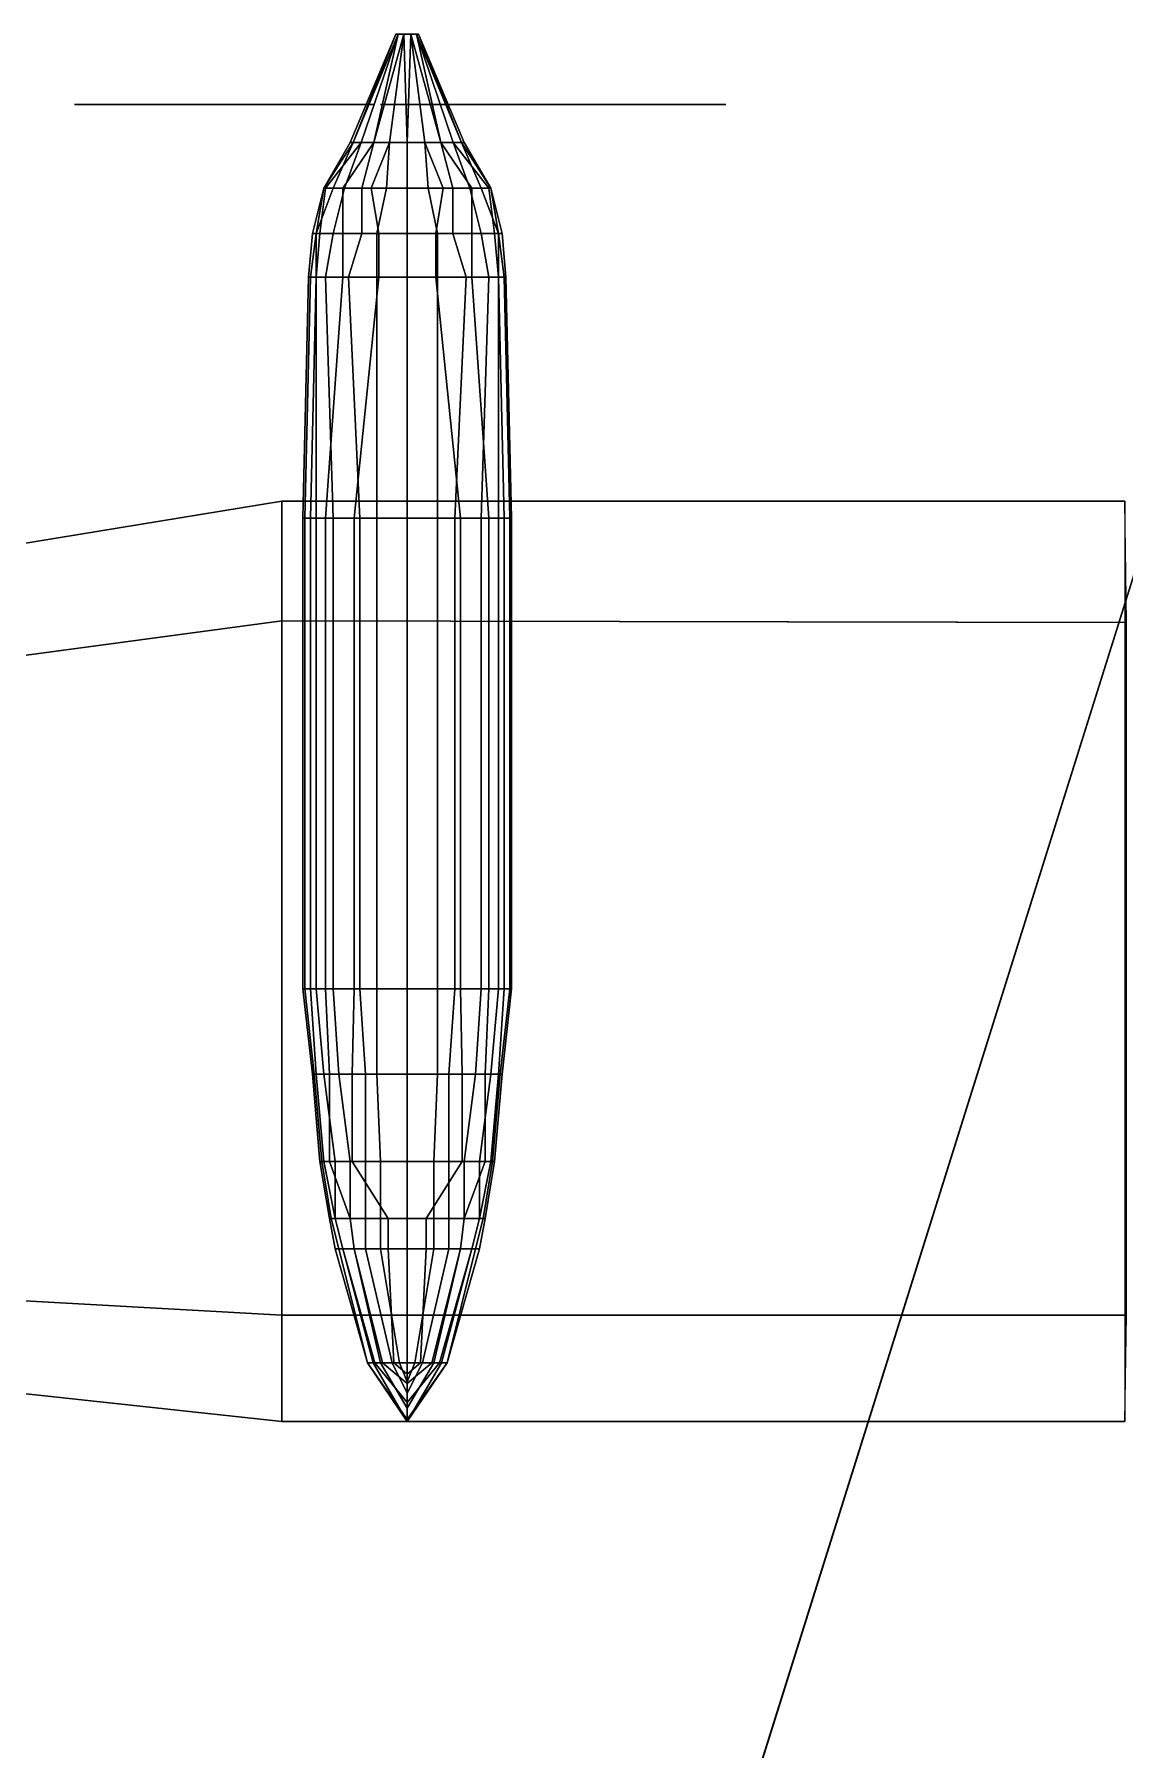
# Model space of a CAD drawing. Header units: millimetres. Extents: x -15.9 to 15.9, y -11.1 to 16.1.
# Drawn here: x -6.59 to -0.85, y -2.06 to 6.98 of the extents above; entities that cross this region are included whole.
import ezdxf

# ---------------------------------------------------------------- set-up
doc = ezdxf.new("R2010")
doc.units = ezdxf.units.MM
doc.layers.add('prop', color=1, linetype='Continuous')
doc.layers.add('wing2', color=5, linetype='Continuous')

msp = doc.modelspace()

# ---------------------------------------------------------------- linework, layer by layer
for points in [[(0, 6.69, 2.48), (-4.48, -7.59, 2.48), (-4.48, -7.6, 2.5), (0, 6.69, 2.5)], [(0, 6.69, 2.5), (-4.48, -7.6, 2.5), (-4.48, -7.59, 2.48), (0, 6.69, 2.48)]]:
    msp.add_3dface(points)
at = {"layer": 'prop'}
for points in [[(-4.9153, 6.41, -0.0927), (-4.93, 6.41), (-4.69, 6.98)], [(-4.93, 6.41), (-4.9153, 6.41, 0.0927), (-4.6785, 6.98, 0.0353), (-4.69, 6.98)], [(-4.8727, 6.41, -0.1763), (-4.9153, 6.41, -0.0927), (-4.69, 6.98), (-4.6785, 6.98, -0.0353)], [(-4.9153, 6.41, 0.0927), (-4.8727, 6.41, 0.1763), (-4.6785, 6.98, 0.0353)], [(-4.8063, 6.41, -0.2427), (-4.8727, 6.41, -0.1763), (-4.6785, 6.98, -0.0353)], [(-4.8727, 6.41, 0.1763), (-4.8063, 6.41, 0.2427), (-4.6485, 6.98, 0.0571), (-4.6785, 6.98, 0.0353)], [(-4.7227, 6.41, -0.2853), (-4.8063, 6.41, -0.2427), (-4.6785, 6.98, -0.0353), (-4.6485, 6.98, -0.0571)], [(-4.8063, 6.41, 0.2427), (-4.7227, 6.41, 0.2853), (-4.6485, 6.98, 0.0571)], [(-4.63, 6.41, -0.3), (-4.7227, 6.41, -0.2853), (-4.6485, 6.98, -0.0571)], [(-4.7227, 6.41, 0.2853), (-4.63, 6.41, 0.3), (-4.6115, 6.98, 0.0571), (-4.6485, 6.98, 0.0571)], [(-4.69, 6.98), (-4.6115, 6.98, 0.0571), (-4.5815, 6.98, 0.0353), (-4.6785, 6.98, -0.0353)], [(-4.6785, 6.98, 0.0353), (-4.6485, 6.98, 0.0571), (-4.6115, 6.98, 0.0571), (-4.69, 6.98)], [(-4.6785, 6.98, -0.0353), (-4.5815, 6.98, 0.0353), (-4.57, 6.98), (-4.6485, 6.98, -0.0571)], [(-4.5373, 6.41, -0.2853), (-4.63, 6.41, -0.3), (-4.6485, 6.98, -0.0571), (-4.6115, 6.98, -0.0571)], [(-4.6485, 6.98, -0.0571), (-4.57, 6.98), (-4.5815, 6.98, -0.0353), (-4.6132, 6.98, -0.0571)], [(-4.63, 6.41, 0.3), (-4.5373, 6.41, 0.2853), (-4.6115, 6.98, 0.0571)], [(-4.4537, 6.41, -0.2427), (-4.5373, 6.41, -0.2853), (-4.6115, 6.98, -0.0571)], [(-4.3873, 6.41, -0.1763), (-4.4537, 6.41, -0.2427), (-4.6115, 6.98, -0.0571), (-4.5815, 6.98, -0.0353)], [(-4.5373, 6.41, 0.2853), (-4.4537, 6.41, 0.2427), (-4.5815, 6.98, 0.0353), (-4.6115, 6.98, 0.0571)], [(-4.3447, 6.41, -0.0927), (-4.3873, 6.41, -0.1763), (-4.5815, 6.98, -0.0353)], [(-4.33, 6.41), (-4.3447, 6.41, -0.0927), (-4.5815, 6.98, -0.0353), (-4.57, 6.98)], [(-4.3873, 6.41, 0.1763), (-4.3447, 6.41, 0.0927), (-4.57, 6.98), (-4.5815, 6.98, 0.0353)], [(-4.4537, 6.41, 0.2427), (-4.3873, 6.41, 0.1763), (-4.5815, 6.98, 0.0353)], [(-4.3447, 6.41, 0.0927), (-4.33, 6.41), (-4.57, 6.98)], [(-6.0959, 6.61, -0.9083), (-6.2009, 6.61, -0.7264), (-6.3837, 6.61, -0.8897), (-6.3287, 6.61, -0.985)], [(-6.3287, 6.61, -0.985), (-6.3837, 6.61, -0.8897), (-6.2009, 6.61, -0.7264), (-6.0959, 6.61, -0.9083)], [(-5.8631, 6.61, -0.8316), (-6.0081, 6.61, -0.5805), (-6.2009, 6.61, -0.7264), (-6.0959, 6.61, -0.9083)], [(-6.0959, 6.61, -0.9083), (-6.2009, 6.61, -0.7264), (-6.0081, 6.61, -0.5805), (-5.8631, 6.61, -0.8316)], [(-5.4497, 6.61, -0.6276), (-5.6147, 6.61, -0.3418), (-6.0081, 6.61, -0.5805), (-5.8631, 6.61, -0.8316)], [(-5.8631, 6.61, -0.8316), (-6.0081, 6.61, -0.5805), (-5.6147, 6.61, -0.3418), (-5.4497, 6.61, -0.6276)], [(-5.0044, 6.61, -0.3589), (-5.1544, 6.61, -0.0991), (-5.6147, 6.61, -0.3418), (-5.4497, 6.61, -0.6276)], [(-5.4497, 6.61, -0.6276), (-5.6147, 6.61, -0.3418), (-5.1544, 6.61, -0.0991), (-5.0044, 6.61, -0.3589)], [(-4.8931, 6.61, -0.2716), (-5.0181, 6.61, -0.0551), (-5.1544, 6.61, -0.0991), (-5.0044, 6.61, -0.3589)], [(-5.0044, 6.61, -0.3589), (-5.1544, 6.61, -0.0991), (-5.0181, 6.61, -0.0551), (-4.8931, 6.61, -0.2716)], [(-4.8931, 6.61, -0.2716), (-5.0181, 6.61, -0.0551), (-4.8669, 6.61, -0.0371), (-4.8019, 6.61, -0.1496)], [(-4.8019, 6.61, -0.1496), (-4.8669, 6.61, -0.0371), (-5.0181, 6.61, -0.0551), (-4.8931, 6.61, -0.2716)], [(-4.77, 6.61, 1), (-4.44, 6.61, 1), (-4.46, 6.61, 0.48), (-4.76, 6.61, 0.48)], [(-4.76, 6.61, 0.48), (-4.46, 6.61, 0.48), (-4.44, 6.61, 1), (-4.77, 6.61, 1)], [(-4.74, 6.61, 1.46), (-4.45, 6.61, 1.46), (-4.44, 6.61, 1), (-4.77, 6.61, 1)], [(-4.77, 6.61, 1), (-4.44, 6.61, 1), (-4.45, 6.61, 1.46), (-4.74, 6.61, 1.46)], [(-4.76, 6.61, 0.48), (-4.46, 6.61, 0.48), (-4.49, 6.61, 0.34), (-4.74, 6.61, 0.34)], [(-4.74, 6.61, 0.34), (-4.49, 6.61, 0.34), (-4.46, 6.61, 0.48), (-4.76, 6.61, 0.48)], [(-4.68, 6.61, 0.2), (-4.55, 6.61, 0.2), (-4.49, 6.61, 0.34), (-4.74, 6.61, 0.34)], [(-4.74, 6.61, 0.34), (-4.49, 6.61, 0.34), (-4.55, 6.61, 0.2), (-4.68, 6.61, 0.2)], [(-4.69, 6.61, 1.7), (-4.48, 6.61, 1.7), (-4.45, 6.61, 1.46), (-4.74, 6.61, 1.46)], [(-4.74, 6.61, 1.46), (-4.45, 6.61, 1.46), (-4.48, 6.61, 1.7), (-4.69, 6.61, 1.7)], [(-4.64, 6.61, 1.94), (-4.53, 6.61, 1.94), (-4.48, 6.61, 1.7), (-4.69, 6.61, 1.7)], [(-4.69, 6.61, 1.7), (-4.48, 6.61, 1.7), (-4.53, 6.61, 1.94), (-4.64, 6.61, 1.94)], [(-4.2869, 6.61, -0.0984), (-4.4119, 6.61, -0.3149), (-4.5031, 6.61, -0.1929), (-4.4381, 6.61, -0.0804)], [(-4.4381, 6.61, -0.0804), (-4.5031, 6.61, -0.1929), (-4.4119, 6.61, -0.3149), (-4.2869, 6.61, -0.0984)], [(-4.2869, 6.61, -0.0984), (-4.4119, 6.61, -0.3149), (-4.3056, 6.61, -0.4109), (-4.1556, 6.61, -0.1511)], [(-4.1556, 6.61, -0.1511), (-4.3056, 6.61, -0.4109), (-4.4119, 6.61, -0.3149), (-4.2869, 6.61, -0.0984)], [(-4.1556, 6.61, -0.1511), (-4.3056, 6.61, -0.4109), (-3.8653, 6.61, -0.6882), (-3.7003, 6.61, -0.4024)], [(-3.7003, 6.61, -0.4024), (-3.8653, 6.61, -0.6882), (-4.3056, 6.61, -0.4109), (-4.1556, 6.61, -0.1511)], [(-3.7003, 6.61, -0.4024), (-3.8653, 6.61, -0.6882), (-3.4619, 6.61, -0.9095), (-3.3169, 6.61, -0.6584)], [(-3.3169, 6.61, -0.6584), (-3.4619, 6.61, -0.9095), (-3.8653, 6.61, -0.6882), (-3.7003, 6.61, -0.4024)], [(-3.3169, 6.61, -0.6584), (-3.4619, 6.61, -0.9095), (-3.2391, 6.61, -1.0036), (-3.1341, 6.61, -0.8217)], [(-3.1341, 6.61, -0.8217), (-3.2391, 6.61, -1.0036), (-3.4619, 6.61, -0.9095), (-3.3169, 6.61, -0.6584)], [(-3.1341, 6.61, -0.8217), (-3.2391, 6.61, -1.0036), (-3.0063, 6.61, -1.0803), (-2.9513, 6.61, -0.985)], [(-2.9513, 6.61, -0.985), (-3.0063, 6.61, -1.0803), (-3.2391, 6.61, -1.0036), (-3.1341, 6.61, -0.8217)]]:
    msp.add_3dface(points, dxfattribs=at)
at = {"layer": 'wing2'}
for points in [[(-4.8727, 6.41, -0.1763), (-4.9153, 6.41, -0.0927), (-5.07, 6.17, -0.09), (-5.06, 6.17, -0.13)], [(-4.9153, 6.41, -0.0927), (-4.93, 6.41), (-5.07, 6.17, 0.06), (-5.07, 6.17, -0.09)], [(-4.93, 6.41), (-4.9153, 6.41, 0.0927), (-5.02, 6.17, 0.19), (-5.07, 6.17, 0.06)], [(-4.8063, 6.41, -0.2427), (-4.8727, 6.41, -0.1763), (-5.06, 6.17, -0.13), (-4.97, 6.17, -0.27)], [(-4.9153, 6.41, 0.0927), (-4.8727, 6.41, 0.1763), (-4.96, 6.17, 0.28), (-5.02, 6.17, 0.19)], [(-4.7227, 6.41, -0.2853), (-4.8063, 6.41, -0.2427), (-4.97, 6.17, -0.27), (-4.82, 6.17, -0.37)], [(-4.8727, 6.41, 0.1763), (-4.8063, 6.41, 0.2427), (-4.87, 6.17, 0.34), (-4.96, 6.17, 0.28)], [(-4.8063, 6.41, 0.2427), (-4.7227, 6.41, 0.2853), (-4.74, 6.17, 0.38), (-4.87, 6.17, 0.34)], [(-4.63, 6.41, -0.3), (-4.7227, 6.41, -0.2853), (-4.82, 6.17, -0.37), (-4.63, 6.17, -0.39)], [(-4.7227, 6.41, 0.2853), (-4.63, 6.41, 0.3), (-4.63, 6.17, 0.39), (-4.74, 6.17, 0.38)], [(-4.5373, 6.41, -0.2853), (-4.63, 6.41, -0.3), (-4.63, 6.17, -0.39), (-4.44, 6.17, -0.37)], [(-4.63, 6.41, 0.3), (-4.5373, 6.41, 0.2853), (-4.52, 6.17, 0.38), (-4.63, 6.17, 0.39)], [(-4.4537, 6.41, -0.2427), (-4.5373, 6.41, -0.2853), (-4.44, 6.17, -0.37), (-4.29, 6.17, -0.27)], [(-4.5373, 6.41, 0.2853), (-4.4537, 6.41, 0.2427), (-4.39, 6.17, 0.34), (-4.52, 6.17, 0.38)], [(-4.3873, 6.41, -0.1763), (-4.4537, 6.41, -0.2427), (-4.29, 6.17, -0.27), (-4.2, 6.17, -0.13)], [(-4.4537, 6.41, 0.2427), (-4.3873, 6.41, 0.1763), (-4.3, 6.17, 0.28), (-4.39, 6.17, 0.34)], [(-4.3873, 6.41, 0.1763), (-4.3447, 6.41, 0.0927), (-4.24, 6.17, 0.19), (-4.3, 6.17, 0.28)], [(-4.3447, 6.41, -0.0927), (-4.3873, 6.41, -0.1763), (-4.2, 6.17, -0.13), (-4.19, 6.17, -0.09)], [(-4.33, 6.41), (-4.3447, 6.41, -0.0927), (-4.19, 6.17, -0.09), (-4.19, 6.17, 0.06)], [(-4.3447, 6.41, 0.0927), (-4.33, 6.41), (-4.19, 6.17, 0.06), (-4.24, 6.17, 0.19)], [(-5.06, 6.17, -0.13), (-5.07, 6.17, -0.09), (-5.13, 5.93, -0.56), (-5.09, 5.93, -0.69)], [(-5.07, 6.17, -0.09), (-5.07, 6.17, 0.06), (-5.11, 5.93, 0.06), (-5.13, 5.93, -0.56)], [(-5.07, 6.17, 0.06), (-5.02, 6.17, 0.19), (-5.11, 5.93, 0.1), (-5.11, 5.93, 0.06)], [(-5.02, 6.17, 0.19), (-4.96, 6.17, 0.28), (-5.02, 5.93, 0.28), (-5.11, 5.93, 0.1)], [(-4.97, 6.17, -0.27), (-5.06, 6.17, -0.13), (-5.09, 5.93, -0.69), (-4.97, 5.93, -0.81)], [(-4.96, 6.17, 0.28), (-4.87, 6.17, 0.34), (-4.87, 5.93, 0.39), (-5.02, 5.93, 0.28)], [(-4.97, 5.93, -0.81), (-4.78, 5.93, -0.88), (-4.82, 6.17, -0.37), (-4.97, 6.17, -0.27)], [(-4.87, 6.17, 0.34), (-4.74, 6.17, 0.38), (-4.79, 5.93, 0.43), (-4.87, 5.93, 0.39)], [(-4.78, 5.93, -0.88), (-4.63, 5.93, -0.95), (-4.63, 6.17, -0.39), (-4.82, 6.17, -0.37)], [(-4.74, 6.17, 0.38), (-4.63, 6.17, 0.39), (-4.63, 5.93, 0.43), (-4.79, 5.93, 0.43)], [(-4.44, 6.17, -0.37), (-4.63, 6.17, -0.39), (-4.63, 5.93, -0.95), (-4.48, 5.93, -0.88)], [(-4.47, 5.93, 0.43), (-4.63, 5.93, 0.43), (-4.63, 6.17, 0.39), (-4.52, 6.17, 0.38)], [(-4.39, 5.93, 0.39), (-4.47, 5.93, 0.43), (-4.52, 6.17, 0.38), (-4.39, 6.17, 0.34)], [(-4.29, 6.17, -0.27), (-4.44, 6.17, -0.37), (-4.48, 5.93, -0.88), (-4.29, 5.93, -0.81)], [(-4.24, 5.93, 0.28), (-4.39, 5.93, 0.39), (-4.39, 6.17, 0.34), (-4.3, 6.17, 0.28)], [(-4.15, 5.93, 0.1), (-4.24, 5.93, 0.28), (-4.3, 6.17, 0.28), (-4.24, 6.17, 0.19)], [(-4.29, 5.93, -0.81), (-4.17, 5.93, -0.69), (-4.2, 6.17, -0.13), (-4.29, 6.17, -0.27)], [(-4.15, 5.93, 0.06), (-4.15, 5.93, 0.1), (-4.24, 6.17, 0.19), (-4.19, 6.17, 0.06)], [(-4.17, 5.93, -0.69), (-4.13, 5.93, -0.56), (-4.19, 6.17, -0.09), (-4.2, 6.17, -0.13)], [(-4.13, 5.93, -0.56), (-4.15, 5.93, 0.06), (-4.19, 6.17, 0.06), (-4.19, 6.17, -0.09)], [(-5.13, 5.93, -0.56), (-5.11, 5.93, 0.06), (-5.14, 5.7, 0.04), (-5.15, 5.7, -0.58)], [(-5.09, 5.93, -0.69), (-5.13, 5.93, -0.56), (-5.15, 5.7, -0.58), (-5.11, 5.7, -0.71)], [(-5.11, 5.93, 0.06), (-5.11, 5.93, 0.1), (-5.11, 5.7, 0.12), (-5.14, 5.7, 0.04)], [(-4.97, 5.93, -0.81), (-5.09, 5.93, -0.69), (-5.11, 5.7, -0.71), (-4.97, 5.7, -0.9)], [(-5.11, 5.93, 0.1), (-5.02, 5.93, 0.28), (-5.06, 5.7, 0.26), (-5.11, 5.7, 0.12)], [(-5.02, 5.93, 0.28), (-4.87, 5.93, 0.39), (-4.94, 5.7, 0.37), (-5.06, 5.7, 0.26)], [(-4.97, 5.7, -0.9), (-4.78, 5.7, -0.96), (-4.78, 5.93, -0.88), (-4.97, 5.93, -0.81)], [(-4.87, 5.93, 0.39), (-4.79, 5.93, 0.43), (-4.79, 5.7, 0.45), (-4.94, 5.7, 0.37)], [(-4.79, 5.93, 0.43), (-4.63, 5.93, 0.43), (-4.63, 5.7, 0.47), (-4.79, 5.7, 0.45)], [(-4.78, 5.7, -0.96), (-4.63, 5.7, -1.03), (-4.63, 5.93, -0.95), (-4.78, 5.93, -0.88)], [(-4.48, 5.93, -0.88), (-4.63, 5.93, -0.95), (-4.63, 5.7, -1.03), (-4.48, 5.7, -0.96)], [(-4.47, 5.7, 0.45), (-4.63, 5.7, 0.47), (-4.63, 5.93, 0.43), (-4.47, 5.93, 0.43)], [(-4.29, 5.93, -0.81), (-4.48, 5.93, -0.88), (-4.48, 5.7, -0.96), (-4.29, 5.7, -0.9)], [(-4.32, 5.7, 0.37), (-4.47, 5.7, 0.45), (-4.47, 5.93, 0.43), (-4.39, 5.93, 0.39)], [(-4.2, 5.7, 0.26), (-4.32, 5.7, 0.37), (-4.39, 5.93, 0.39), (-4.24, 5.93, 0.28)], [(-4.29, 5.7, -0.9), (-4.15, 5.7, -0.71), (-4.17, 5.93, -0.69), (-4.29, 5.93, -0.81)], [(-4.15, 5.7, 0.12), (-4.2, 5.7, 0.26), (-4.24, 5.93, 0.28), (-4.15, 5.93, 0.1)], [(-4.15, 5.7, -0.71), (-4.11, 5.7, -0.58), (-4.13, 5.93, -0.56), (-4.17, 5.93, -0.69)], [(-4.11, 5.7, -0.58), (-4.12, 5.7, 0.04), (-4.15, 5.93, 0.06), (-4.13, 5.93, -0.56)], [(-4.12, 5.7, 0.04), (-4.15, 5.7, 0.12), (-4.15, 5.93, 0.1), (-4.15, 5.93, 0.06)], [(-5.15, 5.7, -0.58), (-5.14, 5.7, 0.04), (-5.17, 4.43, 0.04), (-5.18, 4.43, -0.82)], [(-5.11, 5.7, -0.71), (-5.15, 5.7, -0.58), (-5.18, 4.43, -0.82), (-5.14, 4.43, -0.93)], [(-5.14, 5.7, 0.04), (-5.11, 5.7, 0.12), (-5.11, 4.43, 0.23), (-5.17, 4.43, 0.04)], [(-4.97, 5.7, -0.9), (-5.11, 5.7, -0.71), (-5.14, 4.43, -0.93), (-5.06, 4.43, -1.01)], [(-5.11, 5.7, 0.12), (-5.06, 5.7, 0.26), (-5.02, 4.43, 0.34), (-5.11, 4.43, 0.23)], [(-5.06, 4.43, -1.01), (-4.91, 4.43, -1.07), (-4.78, 5.7, -0.96), (-4.97, 5.7, -0.9)], [(-5.06, 5.7, 0.26), (-4.94, 5.7, 0.37), (-4.88, 4.43, 0.46), (-5.02, 4.43, 0.34)], [(-4.94, 5.7, 0.37), (-4.79, 5.7, 0.45), (-4.79, 4.43, 0.48), (-4.88, 4.43, 0.46)], [(-4.91, 4.43, -1.07), (-4.63, 4.43, -1.08), (-4.63, 5.7, -1.03), (-4.78, 5.7, -0.96)], [(-4.79, 5.7, 0.45), (-4.63, 5.7, 0.47), (-4.63, 4.43, 0.5), (-4.79, 4.43, 0.48)], [(-4.48, 5.7, -0.96), (-4.63, 5.7, -1.03), (-4.63, 4.43, -1.08), (-4.35, 4.43, -1.07)], [(-4.47, 4.43, 0.48), (-4.63, 4.43, 0.5), (-4.63, 5.7, 0.47), (-4.47, 5.7, 0.45)], [(-4.29, 5.7, -0.9), (-4.48, 5.7, -0.96), (-4.35, 4.43, -1.07), (-4.2, 4.43, -1.01)], [(-4.38, 4.43, 0.46), (-4.47, 4.43, 0.48), (-4.47, 5.7, 0.45), (-4.32, 5.7, 0.37)], [(-4.24, 4.43, 0.34), (-4.38, 4.43, 0.46), (-4.32, 5.7, 0.37), (-4.2, 5.7, 0.26)], [(-4.2, 4.43, -1.01), (-4.12, 4.43, -0.93), (-4.15, 5.7, -0.71), (-4.29, 5.7, -0.9)], [(-4.15, 4.43, 0.23), (-4.24, 4.43, 0.34), (-4.2, 5.7, 0.26), (-4.15, 5.7, 0.12)], [(-4.12, 4.43, -0.93), (-4.08, 4.43, -0.82), (-4.11, 5.7, -0.58), (-4.15, 5.7, -0.71)], [(-4.09, 4.43, 0.04), (-4.15, 4.43, 0.23), (-4.15, 5.7, 0.12), (-4.12, 5.7, 0.04)], [(-4.08, 4.43, -0.82), (-4.09, 4.43, 0.04), (-4.12, 5.7, 0.04), (-4.11, 5.7, -0.58)], [(-7.97, 4.08, 0.18), (-5.29, 4.52, -0.07), (-5.29, 3.89, 0.47), (-7.97, 3.53, 0.61)], [(-7.97, 3.53, -0.21), (-5.29, 3.89, -0.57), (-5.29, 4.52, -0.07), (-7.97, 4.08, 0.18)], [(-5.29, 3.89, -0.57), (-0.84, 3.88, -0.57), (-0.85, 4.52, -0.07), (-5.29, 4.52, -0.07)], [(-5.29, 4.52, -0.07), (-0.85, 4.52, -0.07), (-0.85, 3.88, 0.47), (-5.29, 3.89, 0.47)], [(-5.17, 1.95, 0.04), (-5.18, 1.95, -0.82), (-5.18, 4.43, -0.82), (-5.17, 4.43, 0.04)], [(-5.18, 1.95, -0.82), (-5.14, 1.95, -0.93), (-5.14, 4.43, -0.93), (-5.18, 4.43, -0.82)], [(-5.11, 1.95, 0.23), (-5.17, 1.95, 0.04), (-5.17, 4.43, 0.04), (-5.11, 4.43, 0.23)], [(-5.14, 1.95, -0.93), (-5.06, 1.95, -1.01), (-5.06, 4.43, -1.01), (-5.14, 4.43, -0.93)], [(-5.02, 1.95, 0.34), (-5.11, 1.95, 0.23), (-5.11, 4.43, 0.23), (-5.02, 4.43, 0.34)], [(-5.06, 1.95, -1.01), (-4.91, 1.95, -1.07), (-4.91, 4.43, -1.07), (-5.06, 4.43, -1.01)], [(-4.88, 1.95, 0.46), (-5.02, 1.95, 0.34), (-5.02, 4.43, 0.34), (-4.88, 4.43, 0.46)], [(-4.91, 1.95, -1.07), (-4.63, 1.95, -1.08), (-4.63, 4.43, -1.08), (-4.91, 4.43, -1.07)], [(-4.79, 1.95, 0.48), (-4.88, 1.95, 0.46), (-4.88, 4.43, 0.46), (-4.79, 4.43, 0.48)], [(-4.63, 1.95, 0.5), (-4.79, 1.95, 0.48), (-4.79, 4.43, 0.48), (-4.63, 4.43, 0.5)], [(-4.63, 1.95, -1.08), (-4.35, 1.95, -1.07), (-4.35, 4.43, -1.07), (-4.63, 4.43, -1.08)], [(-4.47, 1.95, 0.48), (-4.63, 1.95, 0.5), (-4.63, 4.43, 0.5), (-4.47, 4.43, 0.48)], [(-4.38, 1.95, 0.46), (-4.47, 1.95, 0.48), (-4.47, 4.43, 0.48), (-4.38, 4.43, 0.46)], [(-4.24, 1.95, 0.34), (-4.38, 1.95, 0.46), (-4.38, 4.43, 0.46), (-4.24, 4.43, 0.34)], [(-4.35, 1.95, -1.07), (-4.2, 1.95, -1.01), (-4.2, 4.43, -1.01), (-4.35, 4.43, -1.07)], [(-4.15, 1.95, 0.23), (-4.24, 1.95, 0.34), (-4.24, 4.43, 0.34), (-4.15, 4.43, 0.23)], [(-4.2, 1.95, -1.01), (-4.12, 1.95, -0.93), (-4.12, 4.43, -0.93), (-4.2, 4.43, -1.01)], [(-4.09, 1.95, 0.04), (-4.15, 1.95, 0.23), (-4.15, 4.43, 0.23), (-4.09, 4.43, 0.04)], [(-4.12, 1.95, -0.93), (-4.08, 1.95, -0.82), (-4.08, 4.43, -0.82), (-4.12, 4.43, -0.93)], [(-4.08, 1.95, -0.82), (-4.09, 1.95, 0.04), (-4.09, 4.43, 0.04), (-4.08, 4.43, -0.82)], [(-7.97, 3.53, 0.61), (-5.29, 3.89, 0.47), (-5.29, 0.23, 0.47), (-7.97, 0.38, 0.61)], [(-5.29, 0.23, -0.57), (-5.29, 3.89, -0.57), (-7.97, 3.53, -0.21), (-7.97, 0.38, -0.21)], [(-0.84, 0.23, -0.57), (-0.84, 3.88, -0.57), (-5.29, 3.89, -0.57), (-5.29, 0.23, -0.57)], [(-5.29, 3.89, 0.47), (-0.85, 3.88, 0.47), (-0.85, 0.23, 0.47), (-5.29, 0.23, 0.47)], [(-5.18, 1.95, -0.82), (-5.17, 1.95, 0.04), (-5.12, 1.5, 0.04), (-5.13, 1.5, -0.82)], [(-5.14, 1.95, -0.93), (-5.18, 1.95, -0.82), (-5.13, 1.5, -0.82), (-5.11, 1.5, -0.9)], [(-5.17, 1.95, 0.04), (-5.11, 1.95, 0.23), (-5.07, 1.5, 0.23), (-5.12, 1.5, 0.04)], [(-5.06, 1.95, -1.01), (-5.14, 1.95, -0.93), (-5.11, 1.5, -0.9), (-5.04, 1.5, -0.99)], [(-5.11, 1.95, 0.23), (-5.02, 1.95, 0.34), (-4.99, 1.5, 0.34), (-5.07, 1.5, 0.23)], [(-5.04, 1.5, -0.99), (-4.92, 1.5, -1.07), (-4.91, 1.95, -1.07), (-5.06, 1.95, -1.01)], [(-5.02, 1.95, 0.34), (-4.88, 1.95, 0.46), (-4.85, 1.5, 0.46), (-4.99, 1.5, 0.34)], [(-4.92, 1.5, -1.07), (-4.63, 1.5, -1.12), (-4.63, 1.95, -1.08), (-4.91, 1.95, -1.07)], [(-4.88, 1.95, 0.46), (-4.79, 1.95, 0.48), (-4.79, 1.5, 0.5), (-4.85, 1.5, 0.46)], [(-4.79, 1.95, 0.48), (-4.63, 1.95, 0.5), (-4.63, 1.5, 0.52), (-4.79, 1.5, 0.5)], [(-4.35, 1.95, -1.07), (-4.63, 1.95, -1.08), (-4.63, 1.5, -1.12), (-4.34, 1.5, -1.07)], [(-4.47, 1.5, 0.5), (-4.63, 1.5, 0.52), (-4.63, 1.95, 0.5), (-4.47, 1.95, 0.48)], [(-4.41, 1.5, 0.46), (-4.47, 1.5, 0.5), (-4.47, 1.95, 0.48), (-4.38, 1.95, 0.46)], [(-4.27, 1.5, 0.34), (-4.41, 1.5, 0.46), (-4.38, 1.95, 0.46), (-4.24, 1.95, 0.34)], [(-4.2, 1.95, -1.01), (-4.35, 1.95, -1.07), (-4.34, 1.5, -1.07), (-4.22, 1.5, -0.99)], [(-4.19, 1.5, 0.23), (-4.27, 1.5, 0.34), (-4.24, 1.95, 0.34), (-4.15, 1.95, 0.23)], [(-4.22, 1.5, -0.99), (-4.15, 1.5, -0.9), (-4.12, 1.95, -0.93), (-4.2, 1.95, -1.01)], [(-4.14, 1.5, 0.04), (-4.19, 1.5, 0.23), (-4.15, 1.95, 0.23), (-4.09, 1.95, 0.04)], [(-4.15, 1.5, -0.9), (-4.13, 1.5, -0.82), (-4.08, 1.95, -0.82), (-4.12, 1.95, -0.93)], [(-4.13, 1.5, -0.82), (-4.14, 1.5, 0.04), (-4.09, 1.95, 0.04), (-4.08, 1.95, -0.82)], [(-5.13, 1.5, -0.82), (-5.12, 1.5, 0.04), (-5.08, 1.04, 0.04), (-5.09, 1.04, -0.8)], [(-5.11, 1.5, -0.9), (-5.13, 1.5, -0.82), (-5.09, 1.04, -0.8), (-5.07, 1.04, -0.85)], [(-5.12, 1.5, 0.04), (-5.07, 1.5, 0.23), (-5.01, 1.04, 0.23), (-5.08, 1.04, 0.04)], [(-5.04, 1.5, -0.99), (-5.11, 1.5, -0.9), (-5.07, 1.04, -0.85), (-5.04, 1.04, -0.92)], [(-5.07, 1.5, 0.23), (-4.99, 1.5, 0.34), (-4.93, 1.04, 0.34), (-5.01, 1.04, 0.23)], [(-5.04, 1.04, -0.92), (-4.92, 1.04, -1.04), (-4.92, 1.5, -1.07), (-5.04, 1.5, -0.99)], [(-4.99, 1.5, 0.34), (-4.85, 1.5, 0.46), (-4.85, 1.04, 0.41), (-4.93, 1.04, 0.34)], [(-4.92, 1.04, -1.04), (-4.63, 1.04, -1.09), (-4.63, 1.5, -1.12), (-4.92, 1.5, -1.07)], [(-4.85, 1.5, 0.46), (-4.79, 1.5, 0.5), (-4.77, 1.04, 0.46), (-4.85, 1.04, 0.41)], [(-4.79, 1.5, 0.5), (-4.63, 1.5, 0.52), (-4.63, 1.04, 0.48), (-4.77, 1.04, 0.46)], [(-4.34, 1.5, -1.07), (-4.63, 1.5, -1.12), (-4.63, 1.04, -1.09), (-4.34, 1.04, -1.04)], [(-4.49, 1.04, 0.46), (-4.63, 1.04, 0.48), (-4.63, 1.5, 0.52), (-4.47, 1.5, 0.5)], [(-4.41, 1.04, 0.41), (-4.49, 1.04, 0.46), (-4.47, 1.5, 0.5), (-4.41, 1.5, 0.46)], [(-4.33, 1.04, 0.34), (-4.41, 1.04, 0.41), (-4.41, 1.5, 0.46), (-4.27, 1.5, 0.34)], [(-4.22, 1.5, -0.99), (-4.34, 1.5, -1.07), (-4.34, 1.04, -1.04), (-4.22, 1.04, -0.92)], [(-4.25, 1.04, 0.23), (-4.33, 1.04, 0.34), (-4.27, 1.5, 0.34), (-4.19, 1.5, 0.23)], [(-4.18, 1.04, 0.04), (-4.25, 1.04, 0.23), (-4.19, 1.5, 0.23), (-4.14, 1.5, 0.04)], [(-4.22, 1.04, -0.92), (-4.19, 1.04, -0.85), (-4.15, 1.5, -0.9), (-4.22, 1.5, -0.99)], [(-4.19, 1.04, -0.85), (-4.17, 1.04, -0.8), (-4.13, 1.5, -0.82), (-4.15, 1.5, -0.9)], [(-4.17, 1.04, -0.8), (-4.18, 1.04, 0.04), (-4.14, 1.5, 0.04), (-4.13, 1.5, -0.82)], [(-5.09, 1.04, -0.8), (-5.08, 1.04, 0.04), (-5.03, 0.74, 0.04), (-5.04, 0.74, -0.8)], [(-5.07, 1.04, -0.85), (-5.09, 1.04, -0.8), (-5.04, 0.74, -0.8), (-5.01, 0.74, -0.85)], [(-5.08, 1.04, 0.04), (-5.01, 1.04, 0.23), (-5.01, 0.74, 0.23), (-5.03, 0.74, 0.04)], [(-5.04, 1.04, -0.92), (-5.07, 1.04, -0.85), (-5.01, 0.74, -0.85), (-4.93, 0.74, -0.96)], [(-4.93, 0.74, -0.96), (-4.73, 0.74, -1.04), (-4.92, 1.04, -1.04), (-5.04, 1.04, -0.92)], [(-5.01, 1.04, 0.23), (-4.93, 1.04, 0.34), (-4.93, 0.74, 0.34), (-5.01, 0.74, 0.23)], [(-4.93, 1.04, 0.34), (-4.85, 1.04, 0.41), (-4.85, 0.74, 0.41), (-4.93, 0.74, 0.34)], [(-4.73, 0.74, -1.04), (-4.63, 0.74, -1.04), (-4.63, 1.04, -1.09), (-4.92, 1.04, -1.04)], [(-4.85, 1.04, 0.41), (-4.77, 1.04, 0.46), (-4.77, 0.74, 0.46), (-4.85, 0.74, 0.41)], [(-4.77, 1.04, 0.46), (-4.63, 1.04, 0.48), (-4.63, 0.74, 0.48), (-4.77, 0.74, 0.46)], [(-4.34, 1.04, -1.04), (-4.63, 1.04, -1.09), (-4.63, 0.74, -1.04), (-4.53, 0.74, -1.04)], [(-4.49, 0.74, 0.46), (-4.63, 0.74, 0.48), (-4.63, 1.04, 0.48), (-4.49, 1.04, 0.46)], [(-4.22, 1.04, -0.92), (-4.34, 1.04, -1.04), (-4.53, 0.74, -1.04), (-4.33, 0.74, -0.96)], [(-4.41, 0.74, 0.41), (-4.49, 0.74, 0.46), (-4.49, 1.04, 0.46), (-4.41, 1.04, 0.41)], [(-4.33, 0.74, 0.34), (-4.41, 0.74, 0.41), (-4.41, 1.04, 0.41), (-4.33, 1.04, 0.34)], [(-4.25, 0.74, 0.23), (-4.33, 0.74, 0.34), (-4.33, 1.04, 0.34), (-4.25, 1.04, 0.23)], [(-4.33, 0.74, -0.96), (-4.25, 0.74, -0.85), (-4.19, 1.04, -0.85), (-4.22, 1.04, -0.92)], [(-4.25, 0.74, -0.85), (-4.22, 0.74, -0.8), (-4.17, 1.04, -0.8), (-4.19, 1.04, -0.85)], [(-4.23, 0.74, 0.04), (-4.25, 0.74, 0.23), (-4.25, 1.04, 0.23), (-4.18, 1.04, 0.04)], [(-4.22, 0.74, -0.8), (-4.23, 0.74, 0.04), (-4.18, 1.04, 0.04), (-4.17, 1.04, -0.8)], [(-5.04, 0.74, -0.8), (-5.03, 0.74, 0.04), (-4.99, 0.58, 0.04), (-5.01, 0.58, -0.73)], [(-5.01, 0.74, -0.85), (-5.04, 0.74, -0.8), (-5.01, 0.58, -0.73), (-4.97, 0.58, -0.82)], [(-5.03, 0.74, 0.04), (-5.01, 0.74, 0.23), (-4.97, 0.58, 0.17), (-4.99, 0.58, 0.04)], [(-4.93, 0.74, -0.96), (-5.01, 0.74, -0.85), (-4.97, 0.58, -0.82), (-4.91, 0.58, -0.9)], [(-5.01, 0.74, 0.23), (-4.93, 0.74, 0.34), (-4.91, 0.58, 0.26), (-4.97, 0.58, 0.17)], [(-4.91, 0.58, -0.9), (-4.73, 0.58, -0.98), (-4.73, 0.74, -1.04), (-4.93, 0.74, -0.96)], [(-4.93, 0.74, 0.34), (-4.85, 0.74, 0.41), (-4.85, 0.58, 0.32), (-4.91, 0.58, 0.26)], [(-4.85, 0.74, 0.41), (-4.77, 0.74, 0.46), (-4.77, 0.58, 0.38), (-4.85, 0.58, 0.32)], [(-4.77, 0.74, 0.46), (-4.63, 0.74, 0.48), (-4.63, 0.58, 0.42), (-4.77, 0.58, 0.38)], [(-4.73, 0.58, -0.98), (-4.63, 0.58, -0.99), (-4.63, 0.74, -1.04), (-4.73, 0.74, -1.04)], [(-4.53, 0.74, -1.04), (-4.63, 0.74, -1.04), (-4.63, 0.58, -0.99), (-4.53, 0.58, -0.98)], [(-4.49, 0.58, 0.38), (-4.63, 0.58, 0.42), (-4.63, 0.74, 0.48), (-4.49, 0.74, 0.46)], [(-4.33, 0.74, -0.96), (-4.53, 0.74, -1.04), (-4.53, 0.58, -0.98), (-4.35, 0.58, -0.9)], [(-4.41, 0.58, 0.32), (-4.49, 0.58, 0.38), (-4.49, 0.74, 0.46), (-4.41, 0.74, 0.41)], [(-4.35, 0.58, 0.26), (-4.41, 0.58, 0.32), (-4.41, 0.74, 0.41), (-4.33, 0.74, 0.34)], [(-4.35, 0.58, -0.9), (-4.29, 0.58, -0.82), (-4.25, 0.74, -0.85), (-4.33, 0.74, -0.96)], [(-4.29, 0.58, 0.17), (-4.35, 0.58, 0.26), (-4.33, 0.74, 0.34), (-4.25, 0.74, 0.23)], [(-4.29, 0.58, -0.82), (-4.25, 0.58, -0.73), (-4.22, 0.74, -0.8), (-4.25, 0.74, -0.85)], [(-4.27, 0.58, 0.04), (-4.29, 0.58, 0.17), (-4.25, 0.74, 0.23), (-4.23, 0.74, 0.04)], [(-4.25, 0.58, -0.73), (-4.27, 0.58, 0.04), (-4.23, 0.74, 0.04), (-4.22, 0.74, -0.8)], [(-5.01, 0.58, -0.73), (-4.99, 0.58, 0.04), (-4.84, -0.02, -0.02), (-4.84, -0.02, -0.41)], [(-4.97, 0.58, -0.82), (-5.01, 0.58, -0.73), (-4.84, -0.02, -0.41), (-4.8, -0.02, -0.49)], [(-4.99, 0.58, 0.04), (-4.97, 0.58, 0.17), (-4.81, -0.02, 0.09), (-4.84, -0.02, -0.02)], [(-4.91, 0.58, -0.9), (-4.97, 0.58, -0.82), (-4.8, -0.02, -0.49), (-4.76, -0.02, -0.58)], [(-4.97, 0.58, 0.17), (-4.91, 0.58, 0.26), (-4.77, -0.02, 0.16), (-4.81, -0.02, 0.09)], [(-4.76, -0.02, -0.58), (-4.7, -0.02, -0.63), (-4.73, 0.58, -0.98), (-4.91, 0.58, -0.9)], [(-4.91, 0.58, 0.26), (-4.85, 0.58, 0.32), (-4.71, -0.02, 0.21), (-4.77, -0.02, 0.16)], [(-4.85, 0.58, 0.32), (-4.77, 0.58, 0.38), (-4.67, -0.02, 0.23), (-4.71, -0.02, 0.21)], [(-4.77, 0.58, 0.38), (-4.63, 0.58, 0.42), (-4.63, -0.02, 0.24), (-4.67, -0.02, 0.23)], [(-4.7, -0.02, -0.63), (-4.63, -0.02, -0.64), (-4.63, 0.58, -0.99), (-4.73, 0.58, -0.98)], [(-4.53, 0.58, -0.98), (-4.63, 0.58, -0.99), (-4.63, -0.02, -0.64), (-4.56, -0.02, -0.63)], [(-4.59, -0.02, 0.23), (-4.63, -0.02, 0.24), (-4.63, 0.58, 0.42), (-4.49, 0.58, 0.38)], [(-4.55, -0.02, 0.21), (-4.59, -0.02, 0.23), (-4.49, 0.58, 0.38), (-4.41, 0.58, 0.32)], [(-4.35, 0.58, -0.9), (-4.53, 0.58, -0.98), (-4.56, -0.02, -0.63), (-4.5, -0.02, -0.58)], [(-4.49, -0.02, 0.16), (-4.55, -0.02, 0.21), (-4.41, 0.58, 0.32), (-4.35, 0.58, 0.26)], [(-4.5, -0.02, -0.58), (-4.46, -0.02, -0.49), (-4.29, 0.58, -0.82), (-4.35, 0.58, -0.9)], [(-4.45, -0.02, 0.09), (-4.49, -0.02, 0.16), (-4.35, 0.58, 0.26), (-4.29, 0.58, 0.17)], [(-4.46, -0.02, -0.49), (-4.42, -0.02, -0.41), (-4.25, 0.58, -0.73), (-4.29, 0.58, -0.82)], [(-4.42, -0.02, -0.02), (-4.45, -0.02, 0.09), (-4.29, 0.58, 0.17), (-4.27, 0.58, 0.04)], [(-4.42, -0.02, -0.41), (-4.42, -0.02, -0.02), (-4.27, 0.58, 0.04), (-4.25, 0.58, -0.73)], [(-7.97, 0.38, 0.61), (-5.29, 0.23, 0.47), (-5.29, -0.33, -0.07), (-7.97, -0.04, 0.18)], [(-7.97, -0.04, 0.18), (-5.29, -0.33, -0.07), (-5.29, 0.23, -0.57), (-7.97, 0.38, -0.21)], [(-5.29, -0.33, -0.07), (-0.85, -0.33, -0.07), (-0.84, 0.23, -0.57), (-5.29, 0.23, -0.57)], [(-5.29, 0.23, 0.47), (-0.85, 0.23, 0.47), (-0.85, -0.33, -0.07), (-5.29, -0.33, -0.07)], [(-4.84, -0.02, -0.41), (-4.84, -0.02, -0.02), (-4.63, -0.33, -0.15), (-4.63, -0.32, -0.36)], [(-4.8, -0.02, -0.49), (-4.84, -0.02, -0.41), (-4.63, -0.32, -0.36), (-4.63, -0.23, -0.47)], [(-4.84, -0.02, -0.02), (-4.81, -0.02, 0.09), (-4.63, -0.33, 0.09), (-4.63, -0.33, -0.15)], [(-4.81, -0.02, 0.09), (-4.77, -0.02, 0.16), (-4.63, -0.26, 0.16), (-4.63, -0.33, 0.09)], [(-4.76, -0.02, -0.58), (-4.8, -0.02, -0.49), (-4.63, -0.23, -0.47), (-4.63, -0.13, -0.57)], [(-4.77, -0.02, 0.16), (-4.71, -0.02, 0.21), (-4.63, -0.18, 0.21), (-4.63, -0.26, 0.16)], [(-4.63, -0.13, -0.57), (-4.63, -0.08, -0.61), (-4.7, -0.02, -0.63), (-4.76, -0.02, -0.58)], [(-4.71, -0.02, 0.21), (-4.67, -0.02, 0.23), (-4.63, -0.12, 0.23), (-4.63, -0.18, 0.21)], [(-4.63, -0.08, -0.61), (-4.63, -0.06, -0.64), (-4.63, -0.02, -0.64), (-4.7, -0.02, -0.63)], [(-4.67, -0.02, 0.23), (-4.63, -0.02, 0.24), (-4.63, -0.06, 0.24), (-4.63, -0.12, 0.23)], [(-4.63, -0.32, -0.36), (-4.63, -0.33, -0.15), (-4.42, -0.02, -0.02), (-4.42, -0.02, -0.41)], [(-4.63, -0.23, -0.47), (-4.63, -0.32, -0.36), (-4.42, -0.02, -0.41), (-4.46, -0.02, -0.49)], [(-4.5, -0.02, -0.58), (-4.56, -0.02, -0.63), (-4.63, -0.08, -0.61), (-4.63, -0.13, -0.57)], [(-4.63, -0.13, -0.57), (-4.63, -0.23, -0.47), (-4.46, -0.02, -0.49), (-4.5, -0.02, -0.58)], [(-4.56, -0.02, -0.63), (-4.63, -0.02, -0.64), (-4.63, -0.06, -0.64), (-4.63, -0.08, -0.61)], [(-4.63, -0.33, 0.09), (-4.63, -0.26, 0.16), (-4.49, -0.02, 0.16), (-4.45, -0.02, 0.09)], [(-4.63, -0.26, 0.16), (-4.63, -0.18, 0.21), (-4.55, -0.02, 0.21), (-4.49, -0.02, 0.16)], [(-4.63, -0.33, -0.15), (-4.63, -0.33, 0.09), (-4.45, -0.02, 0.09), (-4.42, -0.02, -0.02)], [(-4.63, -0.18, 0.21), (-4.63, -0.12, 0.23), (-4.59, -0.02, 0.23), (-4.55, -0.02, 0.21)], [(-4.63, -0.12, 0.23), (-4.63, -0.06, 0.24), (-4.63, -0.02, 0.24), (-4.59, -0.02, 0.23)]]:
    msp.add_3dface(points, dxfattribs=at)

doc.saveas('drawing.dxf')
